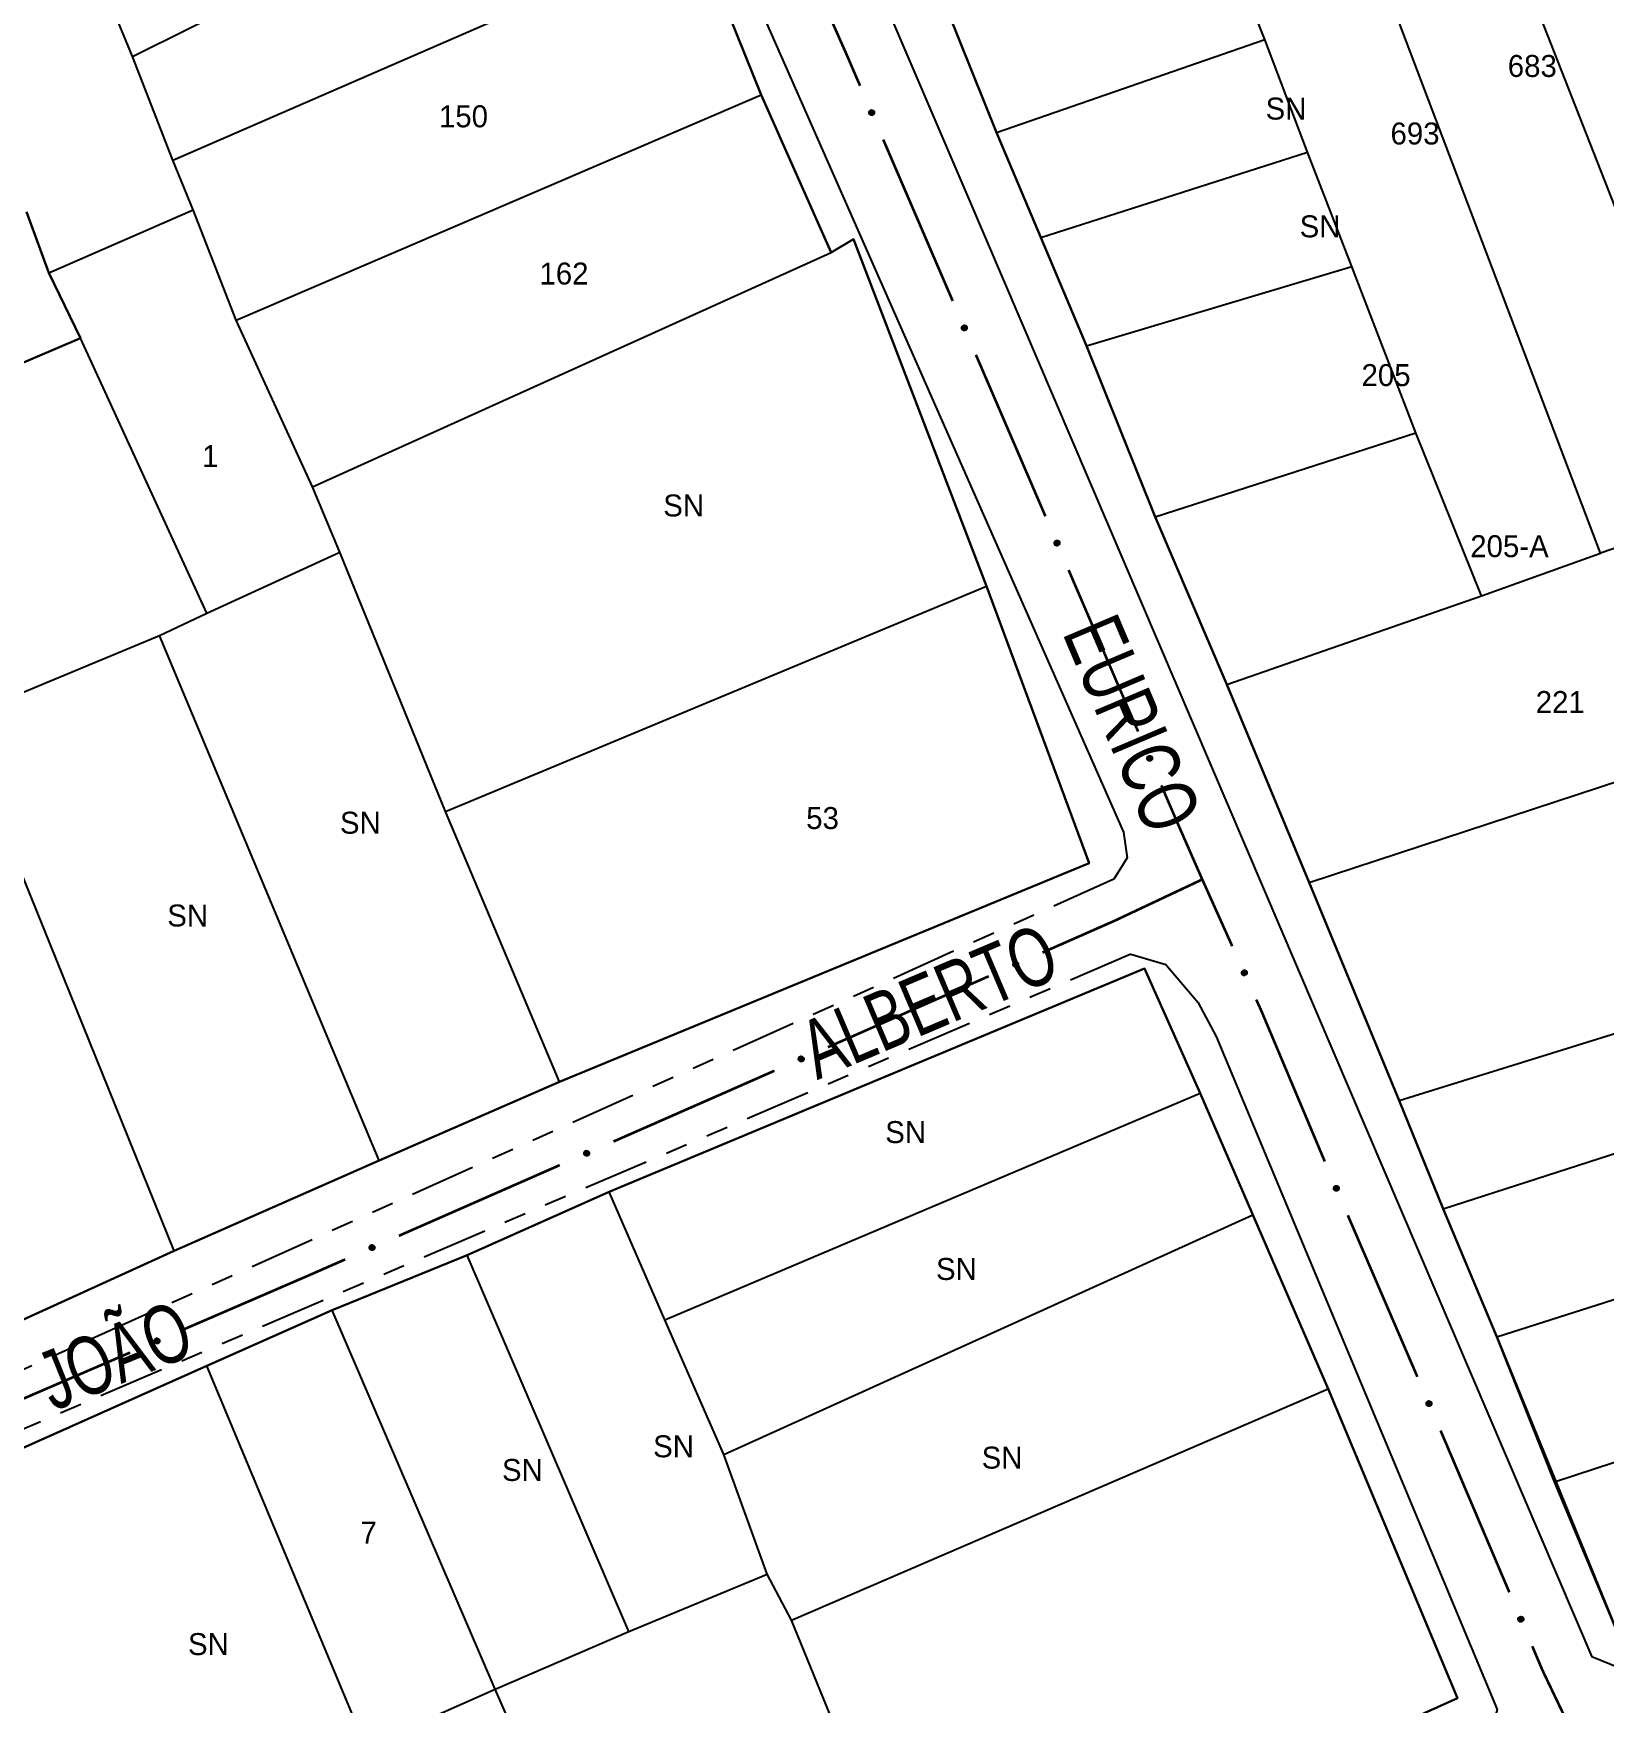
# Model space of a CAD drawing. Extents: x 204373 to 205952, y 4873300 to 4875179.
# Drawn here: x 204907.5 to 205014.8, y 4874559.4 to 4874673.4 of the extents above; entities that cross this region are included whole.
import ezdxf
from ezdxf.enums import TextEntityAlignment as Align

# ---------------------------------------------------------------- set-up
doc = ezdxf.new("R2010")
doc.units = 0
doc.header["$LTSCALE"] = 1.5
doc.header["$MEASUREMENT"] = 0
doc.linetypes.add('TRACO_25', pattern=[8, 3, -1, 1, -1, 1, -1])
for name, color, linetype in [('CD_MALHA_LOTES', 7, 'CONTINUOUS'), ('RU-QUADRA', 220, 'CONTINUOUS'), ('SV-EIXO-RUA-N-PAV', 6, 'CONTINUOUS'), ('SV-EIXO-RUA-PAV', 20, 'CONTINUOUS'), ('SV-RUA-NAO-PAV', 7, 'CONTINUOUS'), ('SV-RUA-PAVIM', 7, 'CONTINUOUS'), ('SV-TXT-RUA-N-PAV', 7, 'CONTINUOUS'), ('SV-TXT-RUA-PAV', 7, 'CONTINUOUS'), ('Th_NmrPort', 1, 'CONTINUOUS')]:
    doc.layers.add(name, color=color, linetype=linetype)
doc.styles.add('ARIAL', font='ARIAL.SHX')

msp = doc.modelspace()

# ---------------------------------------------------------------- linework, layer by layer
at = {"layer": 'CD_MALHA_LOTES', "linetype": 'Continuous', "flags": 128}
for points in [[(205023.521956, 4874641.022849), (205001.348842, 4874697.548674)], [(205014.465332, 4874637.899876), (204992.916813, 4874694.737998)], [(204914.255183, 4874671.817), (204948.869994, 4874689.047484)], [(204914.255183, 4874671.817), (204907.971699, 4874687.097215)], [(204973.242078, 4874666.631234), (204965.746941, 4874685.264978)], [(204917.024368, 4874664.740195), (204952.716084, 4874680.278398)], [(204952.716084, 4874680.278398), (204957.177548, 4874669.201659)], [(204991.563524, 4874672.981281), (204989.585641, 4874677.978039)], [(204973.242078, 4874666.631234), (204991.563524, 4874672.981281)], [(204994.4783, 4874665.277946), (204991.563524, 4874672.981281)], [(204917.024368, 4874664.740195), (204914.255183, 4874671.817)], [(204921.331989, 4874653.817299), (204957.177548, 4874669.201659)], [(204957.177548, 4874669.201659), (204961.9467, 4874658.432607)], [(204976.260953, 4874659.448395), (204973.242078, 4874666.631234)], [(204976.260953, 4874659.448395), (204994.4783, 4874665.277946)], [(204997.497175, 4874657.470511), (204994.4783, 4874665.277946)], [(204918.408961, 4874661.355636), (204917.024368, 4874664.740195)], [(204908.56297, 4874657.048015), (204907.024534, 4874661.201792)], [(204908.56297, 4874657.048015), (204918.408961, 4874661.355636)], [(204921.331989, 4874653.817299), (204918.408961, 4874661.355636)], [(204926.562671, 4874642.432873), (204961.9467, 4874658.432607)], [(204961.9467, 4874658.432607), (204963.485136, 4874659.355669)], [(204963.485136, 4874659.355669), (204972.561908, 4874635.663754)], [(204979.383927, 4874652.057357), (204976.260953, 4874659.448395)], [(204979.383927, 4874652.057357), (204997.497175, 4874657.470511)], [(205001.869338, 4874646.123706), (204997.497175, 4874657.470511)], [(204910.716781, 4874652.58655), (204908.56297, 4874657.048015)], [(204926.562671, 4874642.432873), (204921.331989, 4874653.817299)], [(204893.024766, 4874645.048214), (204910.716781, 4874652.58655)], [(204919.332022, 4874633.817631), (204910.716781, 4874652.58655)], [(204984.068387, 4874640.398255), (204979.383927, 4874652.057357)], [(204984.068387, 4874640.398255), (205001.869338, 4874646.123706)], [(205006.3456, 4874634.9851), (205001.869338, 4874646.123706)], [(204928.408795, 4874637.971408), (204926.562671, 4874642.432873)], [(204988.961046, 4874628.947351), (204984.068387, 4874640.398255)], [(205023.521956, 4874641.022849), (205014.465332, 4874637.899876)], [(204919.332022, 4874633.817631), (204928.408795, 4874637.971408)], [(204935.639444, 4874620.279394), (204928.408795, 4874637.971408)], [(205006.3456, 4874634.9851), (205014.465332, 4874637.899876)], [(204935.639444, 4874620.279394), (204972.561908, 4874635.663754)], [(204972.561908, 4874635.663754), (204979.561792, 4874616.740991)], [(204988.961046, 4874628.947351), (205006.3456, 4874634.9851)], [(204916.101307, 4874632.279195), (204919.332022, 4874633.817631)], [(204902.409226, 4874626.586982), (204916.101307, 4874632.279195)], [(204931.101058, 4874596.433636), (204916.101307, 4874632.279195)], [(204994.582399, 4874615.414465), (205038.928626, 4874629.988342)], [(204994.582399, 4874615.414465), (204988.961046, 4874628.947351)], [(204917.10129, 4874590.279892), (204902.409226, 4874626.586982)], [(204943.408546, 4874601.818162), (204935.639444, 4874620.279394)], [(204979.561792, 4874616.740991), (204943.408546, 4874601.818162)], [(205000.724247, 4874600.52829), (204994.582399, 4874615.414465)], [(205000.724247, 4874600.52829), (205045.226623, 4874614.373473)], [(204946.795376, 4874594.309355), (204983.335295, 4874609.553002)], [(204983.335295, 4874609.553002), (204987.146206, 4874601.034493)], [(205003.743122, 4874593.137252), (205048.245498, 4874607.502931)], [(204943.408546, 4874601.818162), (204931.101058, 4874596.433636)], [(204950.606287, 4874585.566675), (204987.146206, 4874601.034493)], [(204987.146206, 4874601.034493), (204990.732947, 4874592.740156)], [(205003.743122, 4874593.137252), (205000.724247, 4874600.52829)], [(204931.101058, 4874596.433636), (204917.10129, 4874590.279892)], [(204937.116175, 4874589.987367), (204946.795376, 4874594.309355)], [(204950.606287, 4874585.566675), (204946.795376, 4874594.309355)], [(204954.641371, 4874576.375652), (204990.732947, 4874592.740156)], [(204990.732947, 4874592.740156), (204995.888886, 4874580.859078)], [(205007.386591, 4874584.392925), (205003.743122, 4874593.137252)], [(205007.386591, 4874584.392925), (205032.162183, 4874592.304459)], [(204917.10129, 4874590.279892), (204906.332238, 4874585.356897)], [(204927.89937, 4874586.220703), (204937.116175, 4874589.987367)], [(204948.1499, 4874564.290403), (204937.116175, 4874589.987367)], [(204919.336804, 4874582.415118), (204927.89937, 4874586.220703)], [(204939.030706, 4874560.342726), (204927.89937, 4874586.220703)], [(204954.641371, 4874576.375652), (204950.606287, 4874585.566675)], [(205011.342358, 4874574.503508), (205007.386591, 4874584.392925)], [(204888.844556, 4874568.810153), (204919.336804, 4874582.415118)], [(204930.182721, 4874556.442002), (204919.336804, 4874582.415118)], [(205011.342358, 4874574.503508), (205036.11795, 4874582.62324)], [(204959.258107, 4874565.064542), (204995.888886, 4874580.859078)], [(204995.888886, 4874580.859078), (205004.71098, 4874559.730219)], [(204957.586638, 4874568.210279), (204954.641371, 4874576.375652)], [(205015.714521, 4874563.989497), (205011.342358, 4874574.503508)], [(204948.1499, 4874564.290403), (204957.586638, 4874568.210279)], [(204959.258107, 4874565.064542), (204957.586638, 4874568.210279)], [(204968.148644, 4874543.282725), (204959.258107, 4874565.064542)], [(204939.030706, 4874560.342726), (204948.1499, 4874564.290403)], [(204930.182721, 4874556.442002), (204939.030706, 4874560.342726)], [(204950.162041, 4874534.845308), (204939.030706, 4874560.342726)], [(205004.71098, 4874559.730219), (204968.148644, 4874543.282725)]]:
    msp.add_lwpolyline(points, dxfattribs=at)
at = {"layer": 'RU-QUADRA', "linetype": 'Continuous', "flags": 128}
for points in [[(205029.507656, 4874707.333992), (205009.624723, 4874700.671648), (205001.348842, 4874697.548674), (204992.916813, 4874694.737998), (204984.276586, 4874691.823222), (204975.844557, 4874688.908447), (204965.746941, 4874685.264978), (204973.242078, 4874666.631234), (204976.260953, 4874659.448395), (204979.383927, 4874652.057357), (204984.068387, 4874640.398255), (204988.961046, 4874628.947351), (204994.582399, 4874615.414465), (205000.724247, 4874600.52829), (205003.743122, 4874593.137252), (205007.386591, 4874584.392925), (205015.714521, 4874563.989497)], [(204906.332238, 4874585.356897), (204917.10129, 4874590.279892), (204931.101058, 4874596.433636), (204943.408546, 4874601.818162), (204979.561792, 4874616.740991), (204972.561908, 4874635.663754), (204963.485136, 4874659.355669), (204961.9467, 4874658.432607), (204957.177548, 4874669.201659), (204952.716084, 4874680.278398)], [(204907.024534, 4874661.201792), (204908.56297, 4874657.048015), (204910.716781, 4874652.58655), (204893.024766, 4874645.048214)]]:
    msp.add_lwpolyline(points, dxfattribs=at)
msp.add_lwpolyline([(204922.286133, 4874522.572298), (204931.990374, 4874526.473022), (204940.933498, 4874530.659165), (204950.162041, 4874534.845308), (204968.148644, 4874543.282725), (205004.71098, 4874559.730219), (204995.888886, 4874580.859078), (204990.732947, 4874592.740156), (204987.146206, 4874601.034493), (204983.335295, 4874609.553002), (204946.795376, 4874594.309355), (204937.116175, 4874589.987367), (204927.89937, 4874586.220703), (204919.336804, 4874582.415118), (204888.844556, 4874568.810153), (204880.662549, 4874565.385126), (204890.937628, 4874539.316871), (204900.879718, 4874513.724313), (204912.106193, 4874518.386154)], close=True, dxfattribs=at)
at = {"layer": 'SV-EIXO-RUA-N-PAV', "const_width": 0.18}
for points in [[(204987.289038, 4874615.630644), (204981.861598, 4874613.072736)], [(204981.308109, 4874612.811882), (204976.378048, 4874610.637862)], [(204981.861598, 4874613.072736), (204981.308109, 4874612.811882)], [(204972.718101, 4874609.023927), (204961.73826, 4874604.182122)], [(204958.078312, 4874602.568187), (204955.333352, 4874601.357736)], [(204955.333352, 4874601.357736), (204954.861941, 4874601.149857)], [(204954.861941, 4874601.149857), (204947.094021, 4874597.73649)], [(204943.431976, 4874596.12732), (204932.445842, 4874591.29981)], [(204926.952775, 4874588.886055), (204926.441492, 4874588.661388)], [(204928.783797, 4874589.69064), (204926.952775, 4874588.886055)], [(204926.441492, 4874588.661388), (204917.774303, 4874584.91674)], [(204914.102362, 4874583.330283), (204904.004524, 4874578.967525)]]:
    msp.add_lwpolyline(points, dxfattribs=at)
at = {"layer": 'SV-EIXO-RUA-N-PAV'}
for points in [[(204974.723956, 4874609.788145), (204974.706915, 4874609.742302), (204974.682894, 4874609.706387), (204974.654237, 4874609.682198), (204974.623341, 4874609.667426), (204974.59003, 4874609.655873), (204974.553877, 4874609.651636), (204974.512708, 4874609.655821), (204974.466601, 4874609.672593), (204974.431427, 4874609.699618), (204974.406209, 4874609.726444), (204974.388951, 4874609.757774), (204974.37827, 4874609.790322), (204974.37511, 4874609.828022), (204974.379759, 4874609.8697), (204974.397746, 4874609.915655), (204974.421537, 4874609.950704), (204974.449869, 4874609.973372), (204974.481476, 4874609.990523), (204974.515625, 4874610.00191), (204974.551138, 4874610.005865), (204974.593094, 4874610.001109), (204974.638215, 4874609.982755), (204974.673443, 4874609.959425), (204974.696504, 4874609.931419), (204974.712689, 4874609.899921), (204974.724682, 4874609.866652), (204974.730455, 4874609.830487), (204974.723956, 4874609.788145)], [(204960.084167, 4874603.332405), (204960.067126, 4874603.286562), (204960.043105, 4874603.250646), (204960.014448, 4874603.226458), (204959.983552, 4874603.211686), (204959.950242, 4874603.200133), (204959.914088, 4874603.195895), (204959.872919, 4874603.20008), (204959.826812, 4874603.216853), (204959.791638, 4874603.243878), (204959.76642, 4874603.270704), (204959.749162, 4874603.302034), (204959.738481, 4874603.334581), (204959.735322, 4874603.372281), (204959.73997, 4874603.41396), (204959.757957, 4874603.459914), (204959.781748, 4874603.494963), (204959.81008, 4874603.517632), (204959.841687, 4874603.534783), (204959.875836, 4874603.546169), (204959.911349, 4874603.550125), (204959.953305, 4874603.545369), (204959.998427, 4874603.527014), (204960.033655, 4874603.503685), (204960.056715, 4874603.475678), (204960.0729, 4874603.444181), (204960.084893, 4874603.410912), (204960.090666, 4874603.374746), (204960.084167, 4874603.332405)], [(204945.438825, 4874596.888926), (204945.421723, 4874596.843105), (204945.397656, 4874596.807221), (204945.368968, 4874596.78307), (204945.338052, 4874596.768338), (204945.304727, 4874596.756829), (204945.268567, 4874596.752638), (204945.227404, 4874596.756877), (204945.181319, 4874596.773709), (204945.14618, 4874596.80078), (204945.120997, 4874596.827639), (204945.10378, 4874596.858991), (204945.093142, 4874596.891553), (204945.090031, 4874596.929257), (204945.094734, 4874596.970929), (204945.112781, 4874597.01686), (204945.136617, 4874597.051878), (204945.164979, 4874597.07451), (204945.196608, 4874597.09162), (204945.230772, 4874597.102962), (204945.26629, 4874597.106871), (204945.308239, 4874597.10206), (204945.353337, 4874597.083647), (204945.388535, 4874597.060272), (204945.411559, 4874597.032235), (204945.427702, 4874597.000717), (204945.439652, 4874596.967432), (204945.445378, 4874596.931259), (204945.438825, 4874596.888926)], [(204930.790645, 4874590.452246), (204930.773544, 4874590.406425), (204930.749476, 4874590.370541), (204930.720789, 4874590.34639), (204930.689873, 4874590.331658), (204930.656547, 4874590.320149), (204930.620388, 4874590.315958), (204930.579225, 4874590.320197), (204930.53314, 4874590.337029), (204930.498001, 4874590.3641), (204930.472818, 4874590.390959), (204930.455601, 4874590.422311), (204930.444963, 4874590.454873), (204930.441852, 4874590.492577), (204930.446554, 4874590.53425), (204930.464601, 4874590.58018), (204930.488438, 4874590.615198), (204930.5168, 4874590.63783), (204930.548429, 4874590.65494), (204930.582592, 4874590.666282), (204930.618111, 4874590.670191), (204930.66006, 4874590.66538), (204930.705158, 4874590.646967), (204930.740355, 4874590.623592), (204930.76338, 4874590.595556), (204930.779523, 4874590.564037), (204930.791473, 4874590.530752), (204930.797199, 4874590.494579), (204930.790645, 4874590.452246)], [(204916.113889, 4874584.079445), (204916.096504, 4874584.033731), (204916.072215, 4874583.997997), (204916.043378, 4874583.974023), (204916.012372, 4874583.959483), (204915.978975, 4874583.948181), (204915.942791, 4874583.944214), (204915.901655, 4874583.948708), (204915.855675, 4874583.965825), (204915.820704, 4874583.993113), (204915.795688, 4874584.020127), (204915.778665, 4874584.051586), (204915.768229, 4874584.084212), (204915.765352, 4874584.121935), (204915.770312, 4874584.163578), (204915.788644, 4874584.209396), (204915.812696, 4874584.244266), (204915.841198, 4874584.266721), (204915.872932, 4874584.283635), (204915.907165, 4874584.294765), (204915.942707, 4874584.298454), (204915.984626, 4874584.293384), (204916.029609, 4874584.274692), (204916.064661, 4874584.251099), (204916.087511, 4874584.22292), (204916.103459, 4874584.191303), (204916.115203, 4874584.157944), (204916.120704, 4874584.121737), (204916.113889, 4874584.079445)]]:
    msp.add_lwpolyline(points, close=True, dxfattribs=at)
for points in [[(204974.638215, 4874609.982755), (204974.37511, 4874609.828022)], [(204974.673443, 4874609.959425), (204974.37827, 4874609.790322)], [(204974.593094, 4874610.001109), (204974.379759, 4874609.8697)], [(204974.612759, 4874609.988983), (204974.380014, 4874609.850558)], [(204974.653439, 4874609.971131), (204974.380595, 4874609.81204)], [(204974.681488, 4874609.944725), (204974.386169, 4874609.775724)], [(204974.696504, 4874609.931419), (204974.388951, 4874609.757774)], [(204974.568037, 4874609.999088), (204974.395663, 4874609.896233)], [(204974.551138, 4874610.005865), (204974.397746, 4874609.915655)], [(204974.702045, 4874609.915017), (204974.398134, 4874609.745209)], [(204974.712689, 4874609.899921), (204974.406209, 4874609.726444)], [(204974.529667, 4874610.001555), (204974.415315, 4874609.936216)], [(204974.515625, 4874610.00191), (204974.421537, 4874609.950704)], [(204974.715662, 4874609.880756), (204974.424089, 4874609.713407)], [(204974.724682, 4874609.866652), (204974.431427, 4874609.699618)], [(204974.723183, 4874609.84679), (204974.453386, 4874609.687552)], [(204974.730455, 4874609.830487), (204974.466601, 4874609.672593)], [(204974.725711, 4874609.810622), (204974.49212, 4874609.66735)], [(204974.723956, 4874609.788145), (204974.512708, 4874609.655821)], [(204974.713659, 4874609.763551), (204974.539889, 4874609.657098)], [(204974.706915, 4874609.742302), (204974.553877, 4874609.651636)], [(204974.69331, 4874609.721769), (204974.579655, 4874609.658229)], [(204974.682894, 4874609.706387), (204974.59003, 4874609.655873)], [(204959.998427, 4874603.527014), (204959.735322, 4874603.372281)], [(204960.033655, 4874603.503685), (204959.738481, 4874603.334581)], [(204959.953305, 4874603.545369), (204959.73997, 4874603.41396)], [(204959.97297, 4874603.533243), (204959.740225, 4874603.394817)], [(204960.013651, 4874603.51539), (204959.740806, 4874603.3563)], [(204960.041699, 4874603.488985), (204959.746381, 4874603.319984)], [(204960.056715, 4874603.475678), (204959.749162, 4874603.302034)], [(204959.928248, 4874603.543348), (204959.755875, 4874603.440492)], [(204959.911349, 4874603.550125), (204959.757957, 4874603.459914)], [(204960.062256, 4874603.459276), (204959.758346, 4874603.289469)], [(204960.0729, 4874603.444181), (204959.76642, 4874603.270704)], [(204959.889878, 4874603.545814), (204959.775526, 4874603.480475)], [(204959.875836, 4874603.546169), (204959.781748, 4874603.494963)], [(204960.075873, 4874603.425016), (204959.7843, 4874603.257666)], [(204960.084893, 4874603.410912), (204959.791638, 4874603.243878)], [(204960.083394, 4874603.39105), (204959.813597, 4874603.231812)], [(204960.090666, 4874603.374746), (204959.826812, 4874603.216853)], [(204960.085922, 4874603.354882), (204959.852331, 4874603.21161)], [(204960.084167, 4874603.332405), (204959.872919, 4874603.20008)], [(204960.07387, 4874603.307811), (204959.9001, 4874603.201357)], [(204960.067126, 4874603.286562), (204959.914088, 4874603.195895)], [(204960.053521, 4874603.266029), (204959.939867, 4874603.202489)], [(204960.043105, 4874603.250646), (204959.950242, 4874603.200133)], [(204945.353337, 4874597.083647), (204945.090031, 4874596.929257)], [(204945.388535, 4874597.060272), (204945.093142, 4874596.891553)], [(204945.308239, 4874597.10206), (204945.094734, 4874596.970929)], [(204945.327888, 4874597.089908), (204945.094963, 4874596.951786)], [(204945.368546, 4874597.072003), (204945.095494, 4874596.913268)], [(204945.39656, 4874597.045562), (204945.101022, 4874596.876945)], [(204945.411559, 4874597.032235), (204945.10378, 4874596.858991)], [(204945.28318, 4874597.100072), (204945.110673, 4874596.997441)], [(204945.26629, 4874597.106871), (204945.112781, 4874597.01686)], [(204945.417078, 4874597.015826), (204945.112947, 4874596.846414)], [(204945.427702, 4874597.000717), (204945.120997, 4874596.827639)], [(204945.244813, 4874597.102588), (204945.130376, 4874597.037398)], [(204945.230772, 4874597.102962), (204945.136617, 4874597.051878)], [(204945.430651, 4874596.981548), (204945.13886, 4874596.814578)], [(204945.439652, 4874596.967432), (204945.14618, 4874596.80078)], [(204945.438128, 4874596.947572), (204945.168123, 4874596.788685)], [(204945.445378, 4874596.931259), (204945.181319, 4874596.773709)], [(204945.440608, 4874596.911401), (204945.206832, 4874596.768433)], [(204945.438825, 4874596.888926), (204945.227404, 4874596.756877)], [(204945.428495, 4874596.864346), (204945.254587, 4874596.758118)], [(204945.421723, 4874596.843105), (204945.268567, 4874596.752638)], [(204945.408092, 4874596.82259), (204945.294355, 4874596.759198)], [(204945.397656, 4874596.807221), (204945.304727, 4874596.756829)], [(204930.705158, 4874590.646967), (204930.441852, 4874590.492577)], [(204930.740355, 4874590.623592), (204930.444963, 4874590.454873)], [(204930.66006, 4874590.66538), (204930.446554, 4874590.53425)], [(204930.679709, 4874590.653229), (204930.446784, 4874590.515106)], [(204930.720367, 4874590.635324), (204930.447315, 4874590.476588)], [(204930.748381, 4874590.608882), (204930.452843, 4874590.440265)], [(204930.76338, 4874590.595556), (204930.455601, 4874590.422311)], [(204930.635001, 4874590.663392), (204930.462494, 4874590.560761)], [(204930.618111, 4874590.670191), (204930.464601, 4874590.58018)], [(204930.768899, 4874590.579146), (204930.464768, 4874590.409735)], [(204930.779523, 4874590.564037), (204930.472818, 4874590.390959)], [(204930.596634, 4874590.665909), (204930.482197, 4874590.600718)], [(204930.582592, 4874590.666282), (204930.488438, 4874590.615198)], [(204930.782471, 4874590.544868), (204930.490681, 4874590.377898)], [(204930.791473, 4874590.530752), (204930.498001, 4874590.3641)], [(204930.789949, 4874590.510892), (204930.519944, 4874590.352005)], [(204930.797199, 4874590.494579), (204930.53314, 4874590.337029)], [(204930.792429, 4874590.474721), (204930.558652, 4874590.331753)], [(204930.790645, 4874590.452246), (204930.579225, 4874590.320197)], [(204930.780316, 4874590.427666), (204930.606408, 4874590.321438)], [(204930.773544, 4874590.406425), (204930.620388, 4874590.315958)], [(204930.759913, 4874590.38591), (204930.646176, 4874590.322518)], [(204930.749476, 4874590.370541), (204930.656547, 4874590.320149)], [(204916.029609, 4874584.274692), (204915.765352, 4874584.121935)], [(204916.064661, 4874584.251099), (204915.768229, 4874584.084212)], [(204915.984626, 4874584.293384), (204915.770312, 4874584.163578)], [(204916.0042, 4874584.281111), (204915.770424, 4874584.144434)], [(204916.044746, 4874584.262954), (204915.770716, 4874584.105913)], [(204916.072595, 4874584.236339), (204915.776018, 4874584.069556)], [(204916.087511, 4874584.22292), (204915.778665, 4874584.051586)], [(204915.959555, 4874584.291551), (204915.786415, 4874584.18999)], [(204916.092929, 4874584.206477), (204915.787754, 4874584.038953)], [(204915.942707, 4874584.298454), (204915.788644, 4874584.209396)], [(204915.921204, 4874584.294305), (204915.806366, 4874584.229825)], [(204915.907165, 4874584.294765), (204915.812696, 4874584.244266)], [(204916.103459, 4874584.191303), (204915.795688, 4874584.020127)], [(204916.106289, 4874584.172116), (204915.81347, 4874584.006956)], [(204916.115203, 4874584.157944), (204915.820704, 4874583.993113)], [(204916.113555, 4874584.138094), (204915.842572, 4874583.980883)], [(204916.120704, 4874584.121737), (204915.855675, 4874583.965825)], [(204916.115812, 4874584.101908), (204915.881154, 4874583.960391)], [(204916.113889, 4874584.079445), (204915.901655, 4874583.948708)], [(204916.103407, 4874584.054929), (204915.928845, 4874583.949781)], [(204916.096504, 4874584.033731), (204915.942791, 4874583.944214)], [(204916.082746, 4874584.013301), (204915.968618, 4874583.950614)], [(204916.072215, 4874583.997997), (204915.978975, 4874583.948181)]]:
    msp.add_lwpolyline(points, dxfattribs=at)
at = {"layer": 'SV-EIXO-RUA-PAV', "const_width": 0.18}
for points in [[(204959.096214, 4874680.80192), (204962.735374, 4874672.570486)], [(204962.735374, 4874672.570486), (204963.069437, 4874671.814868)], [(204963.069437, 4874671.814868), (204963.929067, 4874669.818227)], [(204965.510846, 4874666.144268), (204970.256185, 4874655.122392)], [(204971.837964, 4874651.448433), (204976.583303, 4874640.426557)], [(204978.165082, 4874636.752598), (204982.910421, 4874625.730721)], [(204984.4922, 4874622.056762), (204985.28309, 4874620.219783)], [(204985.28309, 4874620.219783), (204985.648143, 4874619.371883)], [(204985.648143, 4874619.371883), (204987.285659, 4874615.638348)], [(204987.285659, 4874615.638348), (204987.289038, 4874615.630644)], [(204987.289038, 4874615.630644), (204989.334665, 4874611.077474)], [(204990.973925, 4874607.428799), (204991.358456, 4874606.572907)], [(204991.358456, 4874606.572907), (204995.651024, 4874596.378057)], [(204997.224822, 4874592.700701), (205001.971264, 4874581.6793)], [(205003.553412, 4874578.0055), (205003.829253, 4874577.364987)], [(205003.829253, 4874577.364987), (205008.250166, 4874566.962841)], [(205009.814728, 4874563.281517), (205010.205869, 4874562.361186)], [(205010.205869, 4874562.361186), (205010.524102, 4874561.612401)], [(205010.524102, 4874561.612401), (205012.330127, 4874557.835605)]]:
    msp.add_lwpolyline(points, dxfattribs=at)
at = {"layer": 'SV-EIXO-RUA-PAV'}
for points in [[(204964.764247, 4874668.156748), (204964.809939, 4874668.139305), (204964.845642, 4874668.11497), (204964.869579, 4874668.086102), (204964.884079, 4874668.055078), (204964.895339, 4874668.021667), (204964.899259, 4874667.985478), (204964.894714, 4874667.944347), (204964.877538, 4874667.898389), (204964.850205, 4874667.863453), (204964.823159, 4874667.838472), (204964.791679, 4874667.821489), (204964.759039, 4874667.811094), (204964.721313, 4874667.808265), (204964.679676, 4874667.813279), (204964.633882, 4874667.831668), (204964.599043, 4874667.855766), (204964.576623, 4874667.884295), (204964.55975, 4874667.916051), (204964.548664, 4874667.950299), (204964.54502, 4874667.985845), (204964.550143, 4874668.027758), (204964.568893, 4874668.072717), (204964.59253, 4874668.107739), (204964.620738, 4874668.130553), (204964.652376, 4874668.146461), (204964.685749, 4874668.158162), (204964.721964, 4874668.163617), (204964.764247, 4874668.156748)], [(204971.091365, 4874653.460912), (204971.137057, 4874653.443469), (204971.17276, 4874653.419134), (204971.196697, 4874653.390267), (204971.211197, 4874653.359242), (204971.222457, 4874653.325832), (204971.226378, 4874653.289642), (204971.221832, 4874653.248512), (204971.204656, 4874653.202554), (204971.177323, 4874653.167618), (204971.150277, 4874653.142636), (204971.118797, 4874653.125653), (204971.086157, 4874653.115259), (204971.048431, 4874653.11243), (204971.006794, 4874653.117443), (204970.961, 4874653.135833), (204970.926161, 4874653.15993), (204970.903741, 4874653.18846), (204970.886868, 4874653.220216), (204970.875782, 4874653.254463), (204970.872138, 4874653.29001), (204970.877261, 4874653.331922), (204970.896011, 4874653.376881), (204970.919648, 4874653.411903), (204970.947856, 4874653.434717), (204970.979494, 4874653.450625), (204971.012867, 4874653.462326), (204971.049082, 4874653.467782), (204971.091365, 4874653.460912)], [(204977.418483, 4874638.765077), (204977.464175, 4874638.747634), (204977.499878, 4874638.723299), (204977.523815, 4874638.694432), (204977.538315, 4874638.663407), (204977.549575, 4874638.629996), (204977.553496, 4874638.593807), (204977.54895, 4874638.552677), (204977.531774, 4874638.506719), (204977.504441, 4874638.471782), (204977.477395, 4874638.446801), (204977.445915, 4874638.429818), (204977.413275, 4874638.419423), (204977.375549, 4874638.416594), (204977.333913, 4874638.421608), (204977.288118, 4874638.439998), (204977.253279, 4874638.464095), (204977.230859, 4874638.492625), (204977.213986, 4874638.524381), (204977.2029, 4874638.558628), (204977.199256, 4874638.594175), (204977.20438, 4874638.636087), (204977.223129, 4874638.681046), (204977.246766, 4874638.716068), (204977.274974, 4874638.738882), (204977.306612, 4874638.75479), (204977.339985, 4874638.766491), (204977.3762, 4874638.771946), (204977.418483, 4874638.765077)], [(204983.745601, 4874624.069242), (204983.791293, 4874624.051799), (204983.826996, 4874624.027464), (204983.850933, 4874623.998596), (204983.865433, 4874623.967572), (204983.876693, 4874623.934161), (204983.880614, 4874623.897972), (204983.876068, 4874623.856841), (204983.858892, 4874623.810883), (204983.831559, 4874623.775947), (204983.804513, 4874623.750966), (204983.773033, 4874623.733983), (204983.740393, 4874623.723588), (204983.702667, 4874623.720759), (204983.661031, 4874623.725773), (204983.615236, 4874623.744162), (204983.580397, 4874623.76826), (204983.557977, 4874623.796789), (204983.541104, 4874623.828545), (204983.530018, 4874623.862793), (204983.526374, 4874623.898339), (204983.531498, 4874623.940252), (204983.550247, 4874623.985211), (204983.573885, 4874624.020233), (204983.602092, 4874624.043047), (204983.63373, 4874624.058955), (204983.667103, 4874624.070656), (204983.703318, 4874624.076111), (204983.745601, 4874624.069242)], [(204990.195824, 4874609.42931), (204990.241785, 4874609.412587), (204990.277866, 4874609.388815), (204990.302252, 4874609.360327), (204990.317238, 4874609.329534), (204990.329021, 4874609.296304), (204990.333509, 4874609.260181), (204990.32961, 4874609.218984), (204990.313157, 4874609.172762), (204990.286376, 4874609.137401), (204990.259726, 4874609.111998), (204990.228516, 4874609.094523), (204990.196044, 4874609.083618), (204990.158366, 4874609.080196), (204990.116656, 4874609.084556), (204990.070579, 4874609.102224), (204990.035366, 4874609.125772), (204990.012501, 4874609.153946), (204989.995132, 4874609.185433), (204989.983509, 4874609.219502), (204989.979307, 4874609.254987), (204989.983772, 4874609.296975), (204990.001814, 4874609.342223), (204990.024899, 4874609.377612), (204990.052744, 4874609.400866), (204990.084129, 4874609.417268), (204990.117314, 4874609.429492), (204990.153439, 4874609.435515), (204990.195824, 4874609.42931)], [(204996.47802, 4874594.713106), (204996.523714, 4874594.695667), (204996.55942, 4874594.671336), (204996.583359, 4874594.642471), (204996.597863, 4874594.611448), (204996.609126, 4874594.578038), (204996.61305, 4874594.541849), (204996.608509, 4874594.500719), (204996.591337, 4874594.454759), (204996.564008, 4874594.41982), (204996.536965, 4874594.394836), (204996.505486, 4874594.377849), (204996.472847, 4874594.367452), (204996.435121, 4874594.364619), (204996.393485, 4874594.369628), (204996.347688, 4874594.388013), (204996.312847, 4874594.412107), (204996.290424, 4874594.440635), (204996.273548, 4874594.472389), (204996.262458, 4874594.506635), (204996.258811, 4874594.542181), (204996.26393, 4874594.584094), (204996.282675, 4874594.629055), (204996.306309, 4874594.664079), (204996.334514, 4874594.686896), (204996.366151, 4874594.702807), (204996.399523, 4874594.714512), (204996.435737, 4874594.719971), (204996.47802, 4874594.713106)], [(205002.806611, 4874580.017904), (205002.852305, 4874580.000466), (205002.88801, 4874579.976135), (205002.91195, 4874579.94727), (205002.926453, 4874579.916246), (205002.937717, 4874579.882837), (205002.941641, 4874579.846648), (205002.937099, 4874579.805517), (205002.919927, 4874579.759557), (205002.892598, 4874579.724618), (205002.865555, 4874579.699634), (205002.834077, 4874579.682648), (205002.801438, 4874579.67225), (205002.763712, 4874579.669417), (205002.722075, 4874579.674427), (205002.676278, 4874579.692812), (205002.641437, 4874579.716906), (205002.619015, 4874579.745433), (205002.602138, 4874579.777188), (205002.591048, 4874579.811434), (205002.587401, 4874579.84698), (205002.59252, 4874579.888893), (205002.611265, 4874579.933854), (205002.634899, 4874579.968878), (205002.663105, 4874579.991695), (205002.694741, 4874580.007606), (205002.728113, 4874580.01931), (205002.764327, 4874580.024769), (205002.806611, 4874580.017904)], [(205009.077558, 4874565.297469), (205009.123168, 4874565.279812), (205009.158757, 4874565.255311), (205009.182558, 4874565.226332), (205009.196913, 4874565.195239), (205009.208017, 4874565.161776), (205009.211768, 4874565.125569), (205009.207029, 4874565.084461), (205009.189638, 4874565.038583), (205009.162142, 4874565.003775), (205009.13498, 4874564.978921), (205009.103421, 4874564.962086), (205009.070732, 4874564.951844), (205009.032993, 4874564.949191), (205008.991381, 4874564.9544), (205008.945673, 4874564.973004), (205008.910947, 4874564.997264), (205008.888661, 4874565.025898), (205008.871937, 4874565.057733), (205008.861011, 4874565.092032), (205008.857534, 4874565.127595), (205008.862853, 4874565.169483), (205008.881813, 4874565.214354), (205008.905614, 4874565.249265), (205008.933928, 4874565.271946), (205008.96564, 4874565.287706), (205008.999068, 4874565.299251), (205009.035308, 4874565.304536), (205009.077558, 4874565.297469)]]:
    msp.add_lwpolyline(points, close=True, dxfattribs=at)
for points in [[(204964.54502, 4874667.985845), (204964.633882, 4874667.831668)], [(204964.548664, 4874667.950299), (204964.599043, 4874667.855766)], [(204964.549142, 4874667.964337), (204964.613476, 4874667.849416)], [(204964.550143, 4874668.027758), (204964.679676, 4874667.813279)], [(204964.551945, 4874668.002684), (204964.653285, 4874667.829415)], [(204964.562442, 4874668.047315), (204964.698821, 4874667.813366)], [(204964.568893, 4874668.072717), (204964.721313, 4874667.808265)], [(204964.58065, 4874668.087838), (204964.737342, 4874667.813609)], [(204964.59253, 4874668.107739), (204964.759039, 4874667.811094)], [(204964.6073, 4874668.115654), (204964.773705, 4874667.818865)], [(204964.620738, 4874668.130553), (204964.791679, 4874667.821489)], [(204964.637188, 4874668.13595), (204964.804324, 4874667.830562)], [(204964.652376, 4874668.146461), (204964.823159, 4874667.838472)], [(204964.671567, 4874668.149266), (204964.836353, 4874667.856237)], [(204964.685749, 4874668.158162), (204964.850205, 4874667.863453)], [(204964.705597, 4874668.156489), (204964.862463, 4874667.885306)], [(204964.721964, 4874668.163617), (204964.877538, 4874667.898389)], [(204964.741786, 4874668.158699), (204964.883004, 4874667.923861)], [(204964.764247, 4874668.156748), (204964.894714, 4874667.944347)], [(204964.788749, 4874668.146235), (204964.893675, 4874667.971539)], [(204964.809939, 4874668.139305), (204964.899259, 4874667.985478)], [(204964.830351, 4874668.12552), (204964.892892, 4874668.011313)], [(204964.845642, 4874668.11497), (204964.895339, 4874668.021667)], [(204970.872138, 4874653.29001), (204970.961, 4874653.135833)], [(204970.875782, 4874653.254463), (204970.926161, 4874653.15993)], [(204970.87626, 4874653.268502), (204970.940594, 4874653.153581)], [(204970.877261, 4874653.331922), (204971.006794, 4874653.117443)], [(204970.879063, 4874653.306849), (204970.980403, 4874653.13358)], [(204970.88956, 4874653.35148), (204971.025939, 4874653.11753)], [(204970.896011, 4874653.376881), (204971.048431, 4874653.11243)], [(204970.907768, 4874653.392003), (204971.06446, 4874653.117773)], [(204970.919648, 4874653.411903), (204971.086157, 4874653.115259)], [(204970.934418, 4874653.419819), (204971.100823, 4874653.12303)], [(204970.947856, 4874653.434717), (204971.118797, 4874653.125653)], [(204970.964306, 4874653.440115), (204971.131442, 4874653.134727)], [(204970.979494, 4874653.450625), (204971.150277, 4874653.142636)], [(204970.998685, 4874653.45343), (204971.163471, 4874653.160401)], [(204971.012867, 4874653.462326), (204971.177323, 4874653.167618)], [(204971.032715, 4874653.460654), (204971.189581, 4874653.18947)], [(204971.049082, 4874653.467782), (204971.204656, 4874653.202554)], [(204971.068904, 4874653.462864), (204971.210122, 4874653.228026)], [(204971.091365, 4874653.460912), (204971.221832, 4874653.248512)], [(204971.115867, 4874653.4504), (204971.220793, 4874653.275703)], [(204971.137057, 4874653.443469), (204971.226378, 4874653.289642)], [(204971.157469, 4874653.429685), (204971.22001, 4874653.315478)], [(204971.17276, 4874653.419134), (204971.222457, 4874653.325832)], [(204977.199256, 4874638.594175), (204977.288118, 4874638.439998)], [(204977.2029, 4874638.558628), (204977.253279, 4874638.464095)], [(204977.203378, 4874638.572667), (204977.267712, 4874638.457746)], [(204977.20438, 4874638.636087), (204977.333913, 4874638.421608)], [(204977.206181, 4874638.611014), (204977.307521, 4874638.437745)], [(204977.216678, 4874638.655645), (204977.353057, 4874638.421695)], [(204977.223129, 4874638.681046), (204977.375549, 4874638.416594)], [(204977.234886, 4874638.696168), (204977.391578, 4874638.421938)], [(204977.246766, 4874638.716068), (204977.413275, 4874638.419423)], [(204977.261536, 4874638.723983), (204977.427941, 4874638.427194)], [(204977.274974, 4874638.738882), (204977.445915, 4874638.429818)], [(204977.291424, 4874638.744279), (204977.45856, 4874638.438891)], [(204977.306612, 4874638.75479), (204977.477395, 4874638.446801)], [(204977.325803, 4874638.757595), (204977.490589, 4874638.464566)], [(204977.339985, 4874638.766491), (204977.504441, 4874638.471782)], [(204977.359833, 4874638.764818), (204977.5167, 4874638.493635)], [(204977.3762, 4874638.771946), (204977.531774, 4874638.506719)], [(204977.396022, 4874638.767028), (204977.53724, 4874638.532191)], [(204977.418483, 4874638.765077), (204977.54895, 4874638.552677)], [(204977.442985, 4874638.754564), (204977.547911, 4874638.579868)], [(204977.464175, 4874638.747634), (204977.553496, 4874638.593807)], [(204977.484587, 4874638.73385), (204977.547129, 4874638.619643)], [(204977.499878, 4874638.723299), (204977.549575, 4874638.629996)], [(204983.526374, 4874623.898339), (204983.615236, 4874623.744162)], [(204983.530018, 4874623.862793), (204983.580397, 4874623.76826)], [(204983.530496, 4874623.876831), (204983.59483, 4874623.76191)], [(204983.531498, 4874623.940252), (204983.661031, 4874623.725773)], [(204983.533299, 4874623.915178), (204983.634639, 4874623.741909)], [(204983.543796, 4874623.959809), (204983.680175, 4874623.72586)], [(204983.550247, 4874623.985211), (204983.702667, 4874623.720759)], [(204983.562004, 4874624.000332), (204983.718696, 4874623.726103)], [(204983.573885, 4874624.020233), (204983.740393, 4874623.723588)], [(204983.588654, 4874624.028148), (204983.755059, 4874623.731359)], [(204983.602092, 4874624.043047), (204983.773033, 4874623.733983)], [(204983.618542, 4874624.048444), (204983.785678, 4874623.743056)], [(204983.63373, 4874624.058955), (204983.804513, 4874623.750966)], [(204983.652921, 4874624.06176), (204983.817707, 4874623.768731)], [(204983.667103, 4874624.070656), (204983.831559, 4874623.775947)], [(204983.686951, 4874624.068983), (204983.843818, 4874623.7978)], [(204983.703318, 4874624.076111), (204983.858892, 4874623.810883)], [(204983.72314, 4874624.071193), (204983.864358, 4874623.836355)], [(204983.745601, 4874624.069242), (204983.876068, 4874623.856841)], [(204983.770104, 4874624.058729), (204983.875029, 4874623.884033)], [(204983.791293, 4874624.051799), (204983.880614, 4874623.897972)], [(204983.811706, 4874624.038014), (204983.874247, 4874623.923807)], [(204983.826996, 4874624.027464), (204983.876693, 4874623.934161)], [(204989.983772, 4874609.296975), (204990.116656, 4874609.084556)], [(204989.995762, 4874609.316723), (204990.135797, 4874609.084943)], [(204990.001814, 4874609.342223), (204990.158366, 4874609.080196)], [(204990.013332, 4874609.357527), (204990.17431, 4874609.085791)], [(204990.024899, 4874609.377612), (204990.196044, 4874609.083618)], [(204990.039542, 4874609.385758), (204990.210586, 4874609.091618)], [(204990.052744, 4874609.400866), (204990.228516, 4874609.094523)], [(204990.069108, 4874609.40652), (204990.241017, 4874609.103794)], [(204990.084129, 4874609.417268), (204990.259726, 4874609.111998)], [(204990.103273, 4874609.420374), (204990.272639, 4874609.129968)], [(204990.117314, 4874609.429492), (204990.286376, 4874609.137401)], [(204990.137186, 4874609.428131), (204990.29829, 4874609.159443)], [(204990.153439, 4874609.435515), (204990.313157, 4874609.172762)], [(204990.173336, 4874609.430909), (204990.318223, 4874609.198317)], [(204990.195824, 4874609.42931), (204990.32961, 4874609.218984)], [(204990.220489, 4874609.419184), (204990.328144, 4874609.246156)], [(204990.241785, 4874609.412587), (204990.333509, 4874609.260181)], [(204990.262411, 4874609.399124), (204990.326737, 4874609.285913)], [(204990.277866, 4874609.388815), (204990.329021, 4874609.296304)], [(204989.979307, 4874609.254987), (204990.070579, 4874609.102224)], [(204989.983509, 4874609.219502), (204990.035366, 4874609.125772)], [(204989.983766, 4874609.233547), (204990.049897, 4874609.11965)], [(204989.985967, 4874609.271933), (204990.090015, 4874609.100276)], [(204996.258811, 4874594.542181), (204996.347688, 4874594.388013)], [(204996.262458, 4874594.506635), (204996.312847, 4874594.412107)], [(204996.262935, 4874594.520674), (204996.32728, 4874594.405759)], [(204996.26393, 4874594.584094), (204996.393485, 4874594.369628)], [(204996.265734, 4874594.559021), (204996.367091, 4874594.385762)], [(204996.276226, 4874594.603653), (204996.412629, 4874594.369717)], [(204996.282675, 4874594.629055), (204996.435121, 4874594.364619)], [(204996.29443, 4874594.644178), (204996.45115, 4874594.369964)], [(204996.306309, 4874594.664079), (204996.472847, 4874594.367452)], [(204996.321078, 4874594.671996), (204996.487513, 4874594.375224)], [(204996.334514, 4874594.686896), (204996.505486, 4874594.377849)], [(204996.350964, 4874594.692295), (204996.51813, 4874594.386924)], [(204996.366151, 4874594.702807), (204996.536965, 4874594.394836)], [(204996.385341, 4874594.705614), (204996.550157, 4874594.412602)], [(204996.399523, 4874594.714512), (204996.564008, 4874594.41982)], [(204996.419371, 4874594.712841), (204996.576264, 4874594.441673)], [(204996.435737, 4874594.719971), (204996.591337, 4874594.454759)], [(204996.455559, 4874594.715055), (204996.596801, 4874594.480231)], [(204996.47802, 4874594.713106), (204996.608509, 4874594.500719)], [(204996.502524, 4874594.702596), (204996.607467, 4874594.52791)], [(204996.523714, 4874594.695667), (204996.61305, 4874594.541849)], [(204996.544128, 4874594.681885), (204996.606681, 4874594.567684)], [(204996.55942, 4874594.671336), (204996.609126, 4874594.578038)], [(205002.587401, 4874579.84698), (205002.676278, 4874579.692812)], [(205002.591048, 4874579.811434), (205002.641437, 4874579.716906)], [(205002.591525, 4874579.825472), (205002.65587, 4874579.710558)], [(205002.59252, 4874579.888893), (205002.722075, 4874579.674427)], [(205002.594324, 4874579.86382), (205002.695682, 4874579.690561)], [(205002.604817, 4874579.908452), (205002.741219, 4874579.674516)], [(205002.611265, 4874579.933854), (205002.763712, 4874579.669417)], [(205002.623021, 4874579.948976), (205002.779741, 4874579.674763)], [(205002.634899, 4874579.968878), (205002.801438, 4874579.67225)], [(205002.649668, 4874579.976795), (205002.816103, 4874579.680023)], [(205002.663105, 4874579.991695), (205002.834077, 4874579.682648)], [(205002.679554, 4874579.997094), (205002.846721, 4874579.691723)], [(205002.694741, 4874580.007606), (205002.865555, 4874579.699634)], [(205002.713931, 4874580.010413), (205002.878747, 4874579.7174)], [(205002.728113, 4874580.01931), (205002.892598, 4874579.724618)], [(205002.747961, 4874580.01764), (205002.904855, 4874579.746472)], [(205002.764327, 4874580.024769), (205002.919927, 4874579.759557)], [(205002.78415, 4874580.019853), (205002.925391, 4874579.78503)], [(205002.806611, 4874580.017904), (205002.937099, 4874579.805517)], [(205002.831114, 4874580.007394), (205002.936058, 4874579.832708)], [(205002.852305, 4874580.000466), (205002.941641, 4874579.846648)], [(205002.872719, 4874579.986684), (205002.935271, 4874579.872483)], [(205002.88801, 4874579.976135), (205002.937717, 4874579.882837)], [(205008.857534, 4874565.127595), (205008.945673, 4874564.973004)], [(205008.861011, 4874565.092032), (205008.910947, 4874564.997264)], [(205008.861555, 4874565.106068), (205008.92535, 4874564.990847)], [(205008.862853, 4874565.169483), (205008.991381, 4874564.9544)], [(205008.864537, 4874565.144402), (205008.965065, 4874564.97066)], [(205008.875243, 4874565.188983), (205009.010525, 4874564.954397)], [(205008.881813, 4874565.214354), (205009.032993, 4874564.949191)], [(205008.893641, 4874565.22942), (205009.049047, 4874564.95446)], [(205008.905614, 4874565.249265), (205009.070732, 4874564.951844)], [(205008.920421, 4874565.257111), (205009.085435, 4874564.959546)], [(205008.933928, 4874565.271946), (205009.103421, 4874564.962086)], [(205008.950403, 4874565.277266), (205009.116108, 4874564.971099)], [(205008.96564, 4874565.287706), (205009.13498, 4874564.978921)], [(205008.984844, 4874565.290421), (205009.148257, 4874564.996624)], [(205008.999068, 4874565.299251), (205009.162142, 4874565.003775)], [(205009.018908, 4874565.297485), (205009.174503, 4874565.02557)], [(205009.035308, 4874565.304536), (205009.189638, 4874565.038583)], [(205009.055107, 4874565.299526), (205009.195224, 4874565.06403)], [(205009.077558, 4874565.297469), (205009.207029, 4874565.084461)], [(205009.102011, 4874565.286842), (205009.206118, 4874565.111656)], [(205009.123168, 4874565.279812), (205009.211768, 4874565.125569)], [(205009.143516, 4874565.265933), (205009.205522, 4874565.151434)], [(205009.158757, 4874565.255311), (205009.208017, 4874565.161776)]]:
    msp.add_lwpolyline(points, dxfattribs=at)
at = {"layer": 'SV-RUA-NAO-PAV', "linetype": 'TRACO_25'}
for points in [[(204981.257894, 4874615.646919, 10.294381), (204905.018483, 4874581.360534, 10.294381)], [(204982.42151, 4874610.527039, 10.319151), (204879.801859, 4874566.523962, 10.046683), (204878.275676, 4874564.827041, 10.046683), (204889.526767, 4874536.817122, 9.947605), (204900.829636, 4874508.704814, 9.947605)], [(205092.199384, 4874587.717611, 11.037473), (205075.562469, 4874581.910904, 11.037473), (205048.541129, 4874572.393266, 11.037473), (205028.193075, 4874565.282387, 11.037473), (205022.559071, 4874563.313221, 11.037473), (205017.928465, 4874561.543754, 10.665927), (205016.341876, 4874561.558753, 10.641157), (205013.891933, 4874562.548585, 10.566848)]]:
    msp.add_polyline3d(points, dxfattribs=at)
at = {"layer": 'SV-RUA-PAVIM', "linetype": 'Continuous'}
for points in [[(204925.019646, 4874746.794766, 8.139416), (204925.892843, 4874745.855336, 8.114646), (204981.916002, 4874618.862059, 10.294381), (204982.152251, 4874617.098143, 10.294381), (204981.257894, 4874615.646919, 10.294381)], [(204962.292865, 4874689.64071, 9.278823), (204961.272366, 4874688.165511, 9.229283), (204961.131623, 4874685.971371, 9.179744), (204966.779906, 4874672.758281, 9.179744), (204971.281127, 4874662.228523, 9.179744), (205013.891933, 4874562.548585, 10.665927)], [(204982.42151, 4874610.527039, 10.319151), (204984.807971, 4874609.824971, 10.319151), (204986.976479, 4874607.262614, 10.319151), (204988.240146, 4874604.910146, 10.319151), (205007.428112, 4874558.950166, 10.492538), (205007.219271, 4874558.266409, 10.492538)]]:
    msp.add_polyline3d(points, dxfattribs=at)

# ---------------------------------------------------------------- texts
at = {"layer": 'SV-TXT-RUA-N-PAV', "style": 'ARIAL', "width": 0.7}
for s, rotation, p in [('ALBERTO', 23, (204961.000489, 4874601.922682)), ('JOÃO', 22, (204908.847325, 4874579.3061))]:
    msp.add_text(s, height=4, rotation=rotation, dxfattribs=at).set_placement(p)
at = {"layer": 'SV-TXT-RUA-PAV', "style": 'ARIAL', "width": 0.7}
msp.add_text('EURICO', height=4, rotation=293, dxfattribs=at).set_placement((204977.707183, 4874632.472719))
at = {"layer": 'Th_NmrPort', "color": 1}
for s, p in [('683', (205008.144186, 4874671.1695)), ('SN', (204991.612355, 4874668.258884)), ('150', (204935.185302, 4874667.732546)), ('693', (205000.13817, 4874666.559976)), ('SN', (204993.937566, 4874660.21814)), ('162', (204942.047515, 4874656.999341)), ('205', (204998.162732, 4874650.063393)), ('1', (204919.010824, 4874644.532863)), ('SN', (204950.493316, 4874641.163465)), ('205-A', (205005.58268, 4874638.383552)), ('221', (205010.050452, 4874627.743592)), ('SN', (204928.425661, 4874619.502858)), ('53', (204960.253457, 4874619.821296)), ('SN', (204916.636731, 4874613.168507)), ('SN', (204965.647203, 4874598.381636)), ('SN', (204969.115777, 4874589.037106)), ('SN', (204949.805029, 4874576.929333)), ('SN', (204972.229055, 4874576.156751)), ('SN', (204939.486564, 4874575.314265)), ('7', (204929.825709, 4874571.030677)), ('SN', (204918.054762, 4874563.426077))]:
    msp.add_text(s, height=1.5, dxfattribs=at).set_placement(p, align=Align.MIDDLE_LEFT)

doc.saveas('drawing.dxf')
